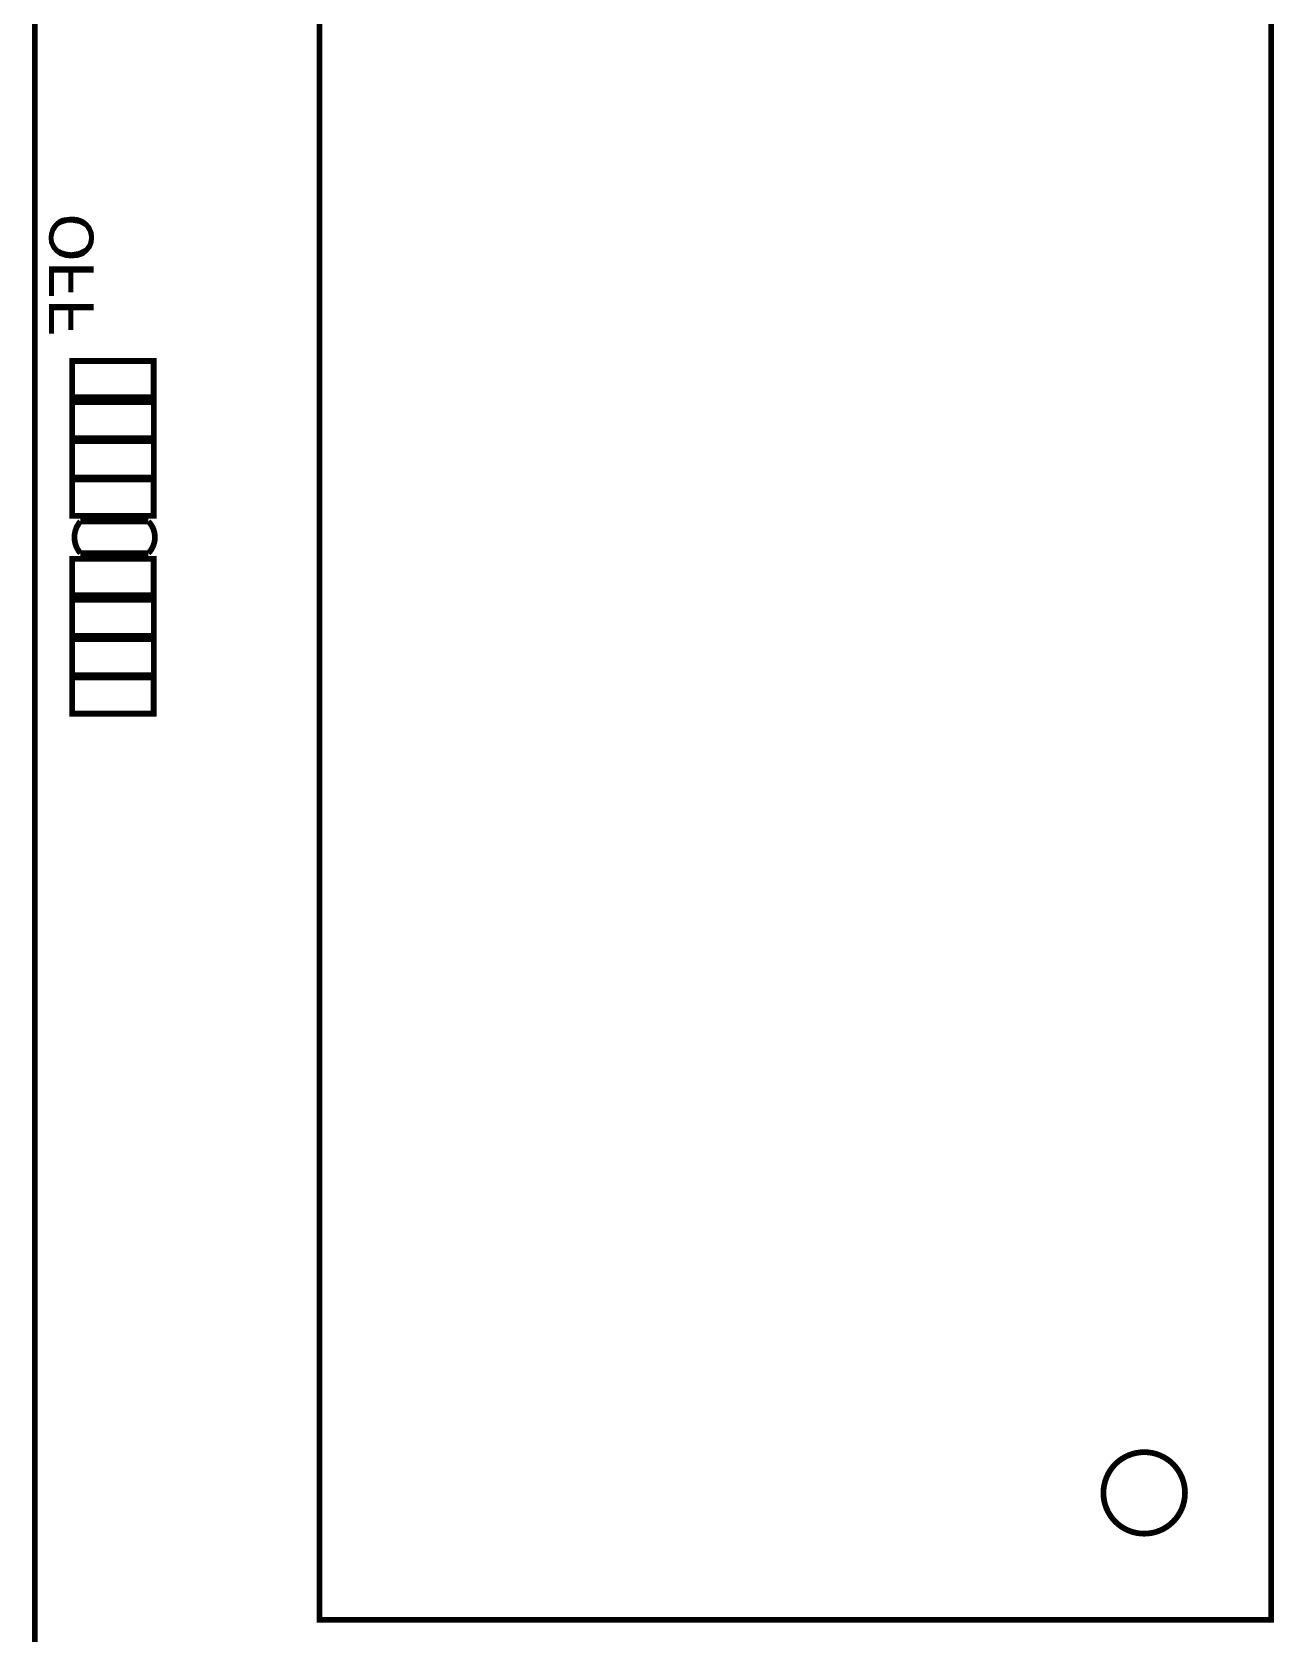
# Model space of a CAD drawing. Extents: x 1.36 to 3.09, y 1.35 to 6.
# Drawn here: x 1.356 to 2.435, y 2.183 to 3.575 of the extents above; entities that cross this region are included whole.
import ezdxf

# ---------------------------------------------------------------- set-up
doc = ezdxf.new("R2010")
doc.units = 0
doc.layers.add('SSB004129_PHO', color=12, linetype='CONTINUOUS')

msp = doc.modelspace()

# ---------------------------------------------------------------- linework, layer by layer
at = {"layer": 'SSB004129_PHO'}
for points, const_width in [([(1.35854, 1.43433), (1.35854, 5.6261)], 0.005), ([(1.60577, 5.20801), (1.60577, 2.19501), (2.43254, 2.19501), (2.43254, 5.20801), (1.60577, 5.20801)], 0.005), ([(1.40948, 3.39643), (1.40896, 3.40112), (1.40688, 3.4058), (1.40375, 3.40945), (1.40011, 3.41205), (1.39541, 3.41362), (1.3907, 3.41414), (1.38227, 3.41309), (1.37919, 3.41154), (1.37606, 3.40894), (1.37397, 3.40632), (1.37241, 3.40373), (1.37137, 3.40008), (1.37085, 3.39642), (1.37137, 3.39174), (1.37345, 3.38706), (1.37657, 3.38341), (1.38021, 3.38081), (1.38491, 3.37924), (1.39017, 3.37872), (1.39595, 3.37924), (1.40063, 3.3808), (1.40427, 3.38393), (1.4074, 3.38758), (1.40896, 3.39173), (1.40948, 3.39643)], 0.001), ([(1.379, 3.40663), (1.379, 3.41139)], 0.001), ([(1.38, 3.40738), (1.38, 3.41195)], 0.001), ([(1.381, 3.40787), (1.381, 3.41245)], 0.001), ([(1.382, 3.40827), (1.382, 3.41295)], 0.001), ([(1.383, 3.40867), (1.383, 3.41318)], 0.001), ([(1.384, 3.40896), (1.384, 3.4133)], 0.001), ([(1.385, 3.40925), (1.385, 3.41343)], 0.001), ([(1.386, 3.40954), (1.386, 3.41355)], 0.001), ([(1.387, 3.40979), (1.387, 3.41368)], 0.001), ([(1.388, 3.40979), (1.388, 3.4138)], 0.001), ([(1.389, 3.40979), (1.389, 3.41393)], 0.001), ([(1.39, 3.40979), (1.39, 3.41405)], 0.001), ([(1.391, 3.40974), (1.391, 3.41411)], 0.001), ([(1.392, 3.40958), (1.392, 3.414)], 0.001), ([(1.393, 3.40941), (1.393, 3.41389)], 0.001), ([(1.394, 3.40924), (1.394, 3.41377)], 0.001), ([(1.395, 3.40908), (1.395, 3.41366)], 0.001), ([(1.396, 3.40891), (1.396, 3.41342)], 0.001), ([(1.397, 3.40874), (1.397, 3.41309)], 0.001), ([(1.398, 3.4083), (1.398, 3.41275)], 0.001), ([(1.399, 3.40775), (1.399, 3.41242)], 0.001), ([(1.4, 3.40719), (1.4, 3.41209)], 0.001), ([(1.401, 3.40664), (1.401, 3.41142)], 0.001), ([(1.402, 3.40608), (1.402, 3.4107)], 0.001), ([(1.371, 3.39503), (1.371, 3.3975)], 0.001), ([(1.372, 3.39031), (1.372, 3.40229)], 0.001), ([(1.373, 3.38806), (1.373, 3.40471)], 0.001), ([(1.374, 3.38641), (1.374, 3.40636)], 0.001), ([(1.4062, 3.39643), (1.40619, 3.39633), (1.40512, 3.39097), (1.40503, 3.39078), (1.40236, 3.38703), (1.40217, 3.38688), (1.39682, 3.3842), (1.39667, 3.38415), (1.39025, 3.38308), (1.3901, 3.38308), (1.38582, 3.38361), (1.38574, 3.38363), (1.38199, 3.3847), (1.3819, 3.38473), (1.37869, 3.38634), (1.37852, 3.38647), (1.37638, 3.38915), (1.37632, 3.38924), (1.37472, 3.39246), (1.37467, 3.39261), (1.37413, 3.39636), (1.37413, 3.39643), (1.37414, 3.39654), (1.37521, 3.40136), (1.37527, 3.40152), (1.37795, 3.4058), (1.37808, 3.40594), (1.38022, 3.40754), (1.38033, 3.40761), (1.38301, 3.40868), (1.38306, 3.4087), (1.38681, 3.40977), (1.38695, 3.40979), (1.3907, 3.40979), (1.39078, 3.40978), (1.39721, 3.40871), (1.39737, 3.40865), (1.40219, 3.40597), (1.40237, 3.4058), (1.40505, 3.40152), (1.40512, 3.40136), (1.40619, 3.39654), (1.4062, 3.39643)], 0.001), ([(1.375, 3.40041), (1.375, 3.40761)], 0.001), ([(1.376, 3.40268), (1.376, 3.40886)], 0.001), ([(1.377, 3.40428), (1.377, 3.40972)], 0.001), ([(1.378, 3.40587), (1.378, 3.41055)], 0.001), ([(1.403, 3.4048), (1.403, 3.40999)], 0.001), ([(1.404, 3.4032), (1.404, 3.40916)], 0.001), ([(1.405, 3.4016), (1.405, 3.40799)], 0.001), ([(1.406, 3.39738), (1.406, 3.40683)], 0.001), ([(1.407, 3.38711), (1.407, 3.40553)], 0.001), ([(1.408, 3.38917), (1.408, 3.40328)], 0.001), ([(1.409, 3.3921), (1.409, 3.40076)], 0.001), ([(1.375, 3.38525), (1.375, 3.39189)], 0.001), ([(1.376, 3.38408), (1.376, 3.38989)], 0.001), ([(1.377, 3.3831), (1.377, 3.38838)], 0.001), ([(1.378, 3.38239), (1.378, 3.38713)], 0.001), ([(1.379, 3.38168), (1.379, 3.38618)], 0.001), ([(1.38, 3.38096), (1.38, 3.38568)], 0.001), ([(1.381, 3.38055), (1.381, 3.38518)], 0.001), ([(1.382, 3.38021), (1.382, 3.3847)], 0.001), ([(1.383, 3.37988), (1.383, 3.38441)], 0.001), ([(1.384, 3.37955), (1.384, 3.38412)], 0.001), ([(1.385, 3.37923), (1.385, 3.38384)], 0.001), ([(1.386, 3.37913), (1.386, 3.38359)], 0.001), ([(1.387, 3.37903), (1.387, 3.38346)], 0.001), ([(1.388, 3.37893), (1.388, 3.38334)], 0.001), ([(1.389, 3.37883), (1.389, 3.38321)], 0.001), ([(1.39, 3.37873), (1.39, 3.38309)], 0.001), ([(1.391, 3.37879), (1.391, 3.38321)], 0.001), ([(1.392, 3.37888), (1.392, 3.38337)], 0.001), ([(1.393, 3.37898), (1.393, 3.38354)], 0.001), ([(1.394, 3.37907), (1.394, 3.38371)], 0.001), ([(1.395, 3.37916), (1.395, 3.38387)], 0.001), ([(1.396, 3.37926), (1.396, 3.38404)], 0.001), ([(1.397, 3.37959), (1.397, 3.38429)], 0.001), ([(1.398, 3.37993), (1.398, 3.38479)], 0.001), ([(1.399, 3.38026), (1.399, 3.38529)], 0.001), ([(1.4, 3.38059), (1.4, 3.38579)], 0.001), ([(1.401, 3.38112), (1.401, 3.38629)], 0.001), ([(1.402, 3.38198), (1.402, 3.38679)], 0.001), ([(1.403, 3.38284), (1.403, 3.38793)], 0.001), ([(1.404, 3.38369), (1.404, 3.38933)], 0.001), ([(1.405, 3.38478), (1.405, 3.39073)], 0.001), ([(1.406, 3.38594), (1.406, 3.39539)], 0.001), ([(1.40895, 3.37075), (1.37138, 3.37075), (1.37138, 3.34604), (1.37466, 3.34604), (1.37466, 3.36589), (1.37516, 3.36639), (1.38748, 3.36639), (1.38798, 3.36589), (1.38798, 3.34925), (1.39127, 3.34925), (1.39127, 3.36589), (1.39177, 3.36639), (1.40895, 3.36639), (1.40895, 3.37075)], 0.001), ([(1.372, 3.34604), (1.372, 3.37075)], 0.001), ([(1.373, 3.34604), (1.373, 3.37075)], 0.001), ([(1.374, 3.34604), (1.374, 3.37075)], 0.001), ([(1.375, 3.36637), (1.375, 3.37075)], 0.001), ([(1.376, 3.36639), (1.376, 3.37075)], 0.001), ([(1.377, 3.36639), (1.377, 3.37075)], 0.001), ([(1.378, 3.36639), (1.378, 3.37075)], 0.001), ([(1.379, 3.36639), (1.379, 3.37075)], 0.001), ([(1.38, 3.36639), (1.38, 3.37075)], 0.001), ([(1.381, 3.36639), (1.381, 3.37075)], 0.001), ([(1.382, 3.36639), (1.382, 3.37075)], 0.001), ([(1.383, 3.36639), (1.383, 3.37075)], 0.001), ([(1.384, 3.36639), (1.384, 3.37075)], 0.001), ([(1.385, 3.36639), (1.385, 3.37075)], 0.001), ([(1.386, 3.36639), (1.386, 3.37075)], 0.001), ([(1.387, 3.36639), (1.387, 3.37075)], 0.001), ([(1.388, 3.34925), (1.388, 3.37075)], 0.001), ([(1.389, 3.34925), (1.389, 3.37075)], 0.001), ([(1.39, 3.34925), (1.39, 3.37075)], 0.001), ([(1.391, 3.34925), (1.391, 3.37075)], 0.001), ([(1.392, 3.36639), (1.392, 3.37075)], 0.001), ([(1.393, 3.36639), (1.393, 3.37075)], 0.001), ([(1.394, 3.36639), (1.394, 3.37075)], 0.001), ([(1.395, 3.36639), (1.395, 3.37075)], 0.001), ([(1.396, 3.36639), (1.396, 3.37075)], 0.001), ([(1.397, 3.36639), (1.397, 3.37075)], 0.001), ([(1.398, 3.36639), (1.398, 3.37075)], 0.001), ([(1.399, 3.36639), (1.399, 3.37075)], 0.001), ([(1.4, 3.36639), (1.4, 3.37075)], 0.001), ([(1.401, 3.36639), (1.401, 3.37075)], 0.001), ([(1.402, 3.36639), (1.402, 3.37075)], 0.001), ([(1.403, 3.36639), (1.403, 3.37075)], 0.001), ([(1.404, 3.36639), (1.404, 3.37075)], 0.001), ([(1.405, 3.36639), (1.405, 3.37075)], 0.001), ([(1.406, 3.36639), (1.406, 3.37075)], 0.001), ([(1.407, 3.36639), (1.407, 3.37075)], 0.001), ([(1.408, 3.36639), (1.408, 3.37075)], 0.001), ([(1.40895, 3.33807), (1.37138, 3.33807), (1.37138, 3.31336), (1.37466, 3.31336), (1.37466, 3.33322), (1.37516, 3.33372), (1.38748, 3.33372), (1.38798, 3.33322), (1.38798, 3.31657), (1.39127, 3.31657), (1.39127, 3.33322), (1.39177, 3.33372), (1.40895, 3.33372), (1.40895, 3.33807)], 0.001), ([(1.372, 3.31336), (1.372, 3.33807)], 0.001), ([(1.373, 3.31336), (1.373, 3.33807)], 0.001), ([(1.374, 3.31336), (1.374, 3.33807)], 0.001), ([(1.375, 3.33369), (1.375, 3.33807)], 0.001), ([(1.376, 3.33372), (1.376, 3.33807)], 0.001), ([(1.377, 3.33372), (1.377, 3.33807)], 0.001), ([(1.378, 3.33372), (1.378, 3.33807)], 0.001), ([(1.379, 3.33372), (1.379, 3.33807)], 0.001), ([(1.38, 3.33372), (1.38, 3.33807)], 0.001), ([(1.381, 3.33372), (1.381, 3.33807)], 0.001), ([(1.382, 3.33372), (1.382, 3.33807)], 0.001), ([(1.383, 3.33372), (1.383, 3.33807)], 0.001), ([(1.384, 3.33372), (1.384, 3.33807)], 0.001), ([(1.385, 3.33372), (1.385, 3.33807)], 0.001), ([(1.386, 3.33372), (1.386, 3.33807)], 0.001), ([(1.387, 3.33372), (1.387, 3.33807)], 0.001), ([(1.388, 3.31657), (1.388, 3.33807)], 0.001), ([(1.389, 3.31657), (1.389, 3.33807)], 0.001), ([(1.39, 3.31657), (1.39, 3.33807)], 0.001), ([(1.391, 3.31657), (1.391, 3.33807)], 0.001), ([(1.392, 3.33372), (1.392, 3.33807)], 0.001), ([(1.393, 3.33372), (1.393, 3.33807)], 0.001), ([(1.394, 3.33372), (1.394, 3.33807)], 0.001), ([(1.395, 3.33372), (1.395, 3.33807)], 0.001), ([(1.396, 3.33372), (1.396, 3.33807)], 0.001), ([(1.397, 3.33372), (1.397, 3.33807)], 0.001), ([(1.398, 3.33372), (1.398, 3.33807)], 0.001), ([(1.399, 3.33372), (1.399, 3.33807)], 0.001), ([(1.4, 3.33372), (1.4, 3.33807)], 0.001), ([(1.401, 3.33372), (1.401, 3.33807)], 0.001), ([(1.402, 3.33372), (1.402, 3.33807)], 0.001), ([(1.403, 3.33372), (1.403, 3.33807)], 0.001), ([(1.404, 3.33372), (1.404, 3.33807)], 0.001), ([(1.405, 3.33372), (1.405, 3.33807)], 0.001), ([(1.406, 3.33372), (1.406, 3.33807)], 0.001), ([(1.407, 3.33372), (1.407, 3.33807)], 0.001), ([(1.408, 3.33372), (1.408, 3.33807)], 0.001), ([(1.46173, 3.28902), (1.46173, 3.25752), (1.39087, 3.25752), (1.39087, 3.28902), (1.46173, 3.28902)], 0.005), ([(1.39099, 3.22187), (1.39099, 3.25337), (1.46186, 3.25337), (1.46186, 3.22187), (1.39099, 3.22187)], 0.005), ([(1.39099, 3.18787), (1.39099, 3.21937), (1.46186, 3.21937), (1.46186, 3.18787), (1.39099, 3.18787)], 0.005), ([(1.46173, 3.18602), (1.46173, 3.15452), (1.39087, 3.15452), (1.39087, 3.18602), (1.46173, 3.18602)], 0.005), ([(1.39804, 3.14961), (1.45708, 3.14959)], 0.005), ([(1.46173, 3.11702), (1.46173, 3.08552), (1.39087, 3.08552), (1.39087, 3.11702), (1.46173, 3.11702)], 0.005), ([(1.45708, 3.12203), (1.39802, 3.12205)], 0.005), ([(1.39092, 3.05009), (1.39092, 3.08158), (1.46178, 3.08158), (1.46178, 3.05009), (1.39092, 3.05009)], 0.005), ([(1.39099, 3.01587), (1.39099, 3.04737), (1.46186, 3.04737), (1.46186, 3.01587), (1.39099, 3.01587)], 0.005), ([(1.46173, 3.01402), (1.46173, 2.98252), (1.39087, 2.98252), (1.39087, 3.01402), (1.46173, 3.01402)], 0.005)]:
    msp.add_lwpolyline(points, dxfattribs=dict(at, const_width=const_width))
at = {"layer": 'SSB004129_PHO', "const_width": 0.005}
for points in [[(1.39804, 3.14961, 0.3733882), (1.39802, 3.12205)], [(1.45708, 3.12203, 0.4142136), (1.45708, 3.14959)]]:
    msp.add_lwpolyline(points, format="xyb", dxfattribs=at)
msp.add_lwpolyline([(2.28688, 2.30524, 1), (2.35774, 2.30524, 1)], format="xyb", close=True, dxfattribs=at)

doc.saveas('drawing.dxf')
